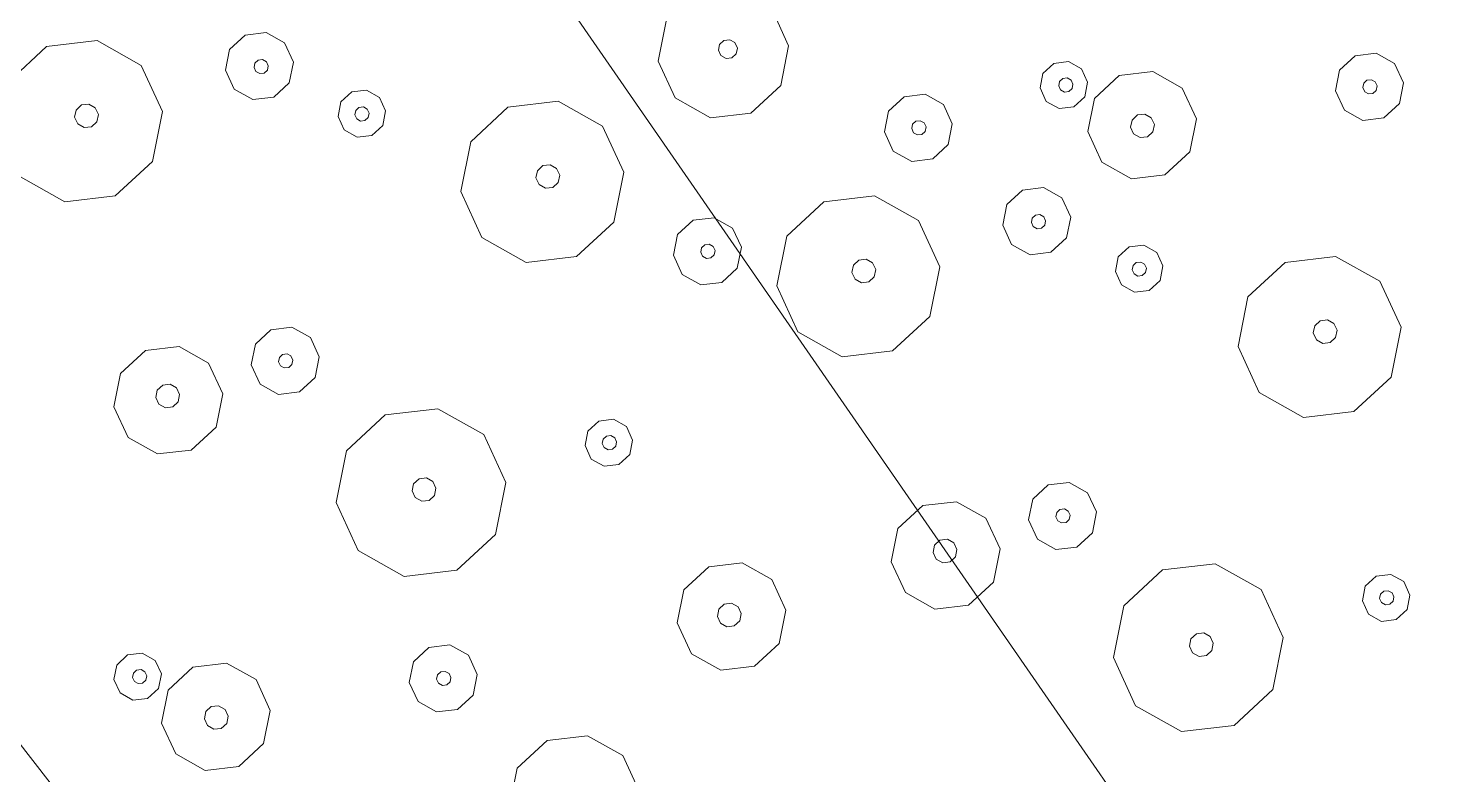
# Model space of a CAD drawing. Header units: metres. Extents: x -2858 to 512, y -1995 to 1252.
# Drawn here: x -560.061 to -556.771, y 402.266 to 404.013 of the extents above; entities that cross this region are included whole.
import ezdxf
from ezdxf.lldxf.tags import DXFTag

# ---------------------------------------------------------------- set-up
doc = ezdxf.new("R2010")
doc.units = ezdxf.units.M
doc.layers.add('Calque commun', color=7, linetype='Continuous')
doc.layers.add('Calque11', color=7, linetype='Continuous')
tags = doc.linetypes.add('HIDDENX2', pattern=[0.75, 0.5, -0.25]).pattern_tags.tags
tags[6:7] = [DXFTag(74, 4), DXFTag(75, 0), DXFTag(340, '0'), DXFTag(46, 1.0), DXFTag(50, 0.0), DXFTag(44, 0.0), DXFTag(45, 0.0)]
tags[4:5] = [DXFTag(74, 4), DXFTag(75, 0), DXFTag(340, '0'), DXFTag(46, 1.0), DXFTag(50, 0.0), DXFTag(44, 0.0), DXFTag(45, 0.0)]

# ---------------------------------------------------------------- blocks, each defined once
blk = doc.blocks.new('toitvillacinqbismi')
at = {"layer": 'Calque commun', "color": 9, "linetype": 'Continuous', "lineweight": -2}
mesh = blk.add_polyface(dxfattribs=at)
corners = [(-2.8069, 24.5933), (-2.8069, 26.4286), (-9.4069, 24.5933), (10.4215, 26.4286), (-2.7879, 33.5933), (17.0215, 33.5933), (17.0215, 24.5933), (-2.7879, 35.4286), (10.412, 33.5933), (10.4215, 24.5933), (10.412, 35.4286), (-9.3974, 33.5933), (17.8815, 39.3192), (17.8815, 45.9286), (8.8815, 45.9286), (8.8815, 39.3192)]
mesh.append_faces([[corners[k] for k in face] for face in [(12, 13, 14, 15)]], dxfattribs={"color": 9})
mesh.append_faces([[corners[k] for k in face] for face in [(3, 4, 1), (5, 3, 6), (11, 1, 4)]], dxfattribs={"vtx0": -1, "vtx1": -1, "color": 9})
mesh.append_faces([[corners[k] for k in face] for face in [(3, 8, 4)]], dxfattribs={"vtx0": -1, "vtx1": -1, "vtx2": -1, "color": 9})
mesh.append_faces([[corners[k] for k in face] for face in [(0, 1, 2)]], dxfattribs={"vtx1": -1, "color": 9})
mesh.append_faces([[corners[k] for k in face] for face in [(7, 4, 8), (11, 2, 1), (5, 8, 3)]], dxfattribs={"vtx1": -1, "vtx2": -1, "color": 9})
mesh.append_faces([[corners[k] for k in face] for face in [(3, 9, 6), (8, 10, 7)]], dxfattribs={"vtx2": -1, "color": 9})
blk = doc.blocks.new('geometrebondepartleger')
at = {"layer": 'Calque11', "color": 7, "linetype": 'Continuous', "lineweight": 9}
blk.add_line((150.3457, 147.4392, 79), (130.1803, 35.9078, 79), dxfattribs=at)
blk = doc.blocks.new('pattern')
at = {"layer": 'Calque commun', "color": 54, "linetype": 'Continuous', "lineweight": 9}
for p, q in [((65.8573, 72.9237), (65.8711, 72.9555)), ((65.8711, 72.9555), (65.9009, 72.9731)), ((65.9009, 72.9731), (65.9353, 72.9698)), ((65.9353, 72.9698), (65.9613, 72.9469)), ((65.9613, 72.9469), (65.9688, 72.9131)), ((65.8648, 72.89), (65.8573, 72.9237)), ((65.8951, 72.9209), (65.8992, 72.9304)), ((65.8973, 72.9107), (65.8951, 72.9209)), ((65.9051, 72.9039), (65.8973, 72.9107)), ((65.8992, 72.9304), (65.9082, 72.9357)), ((65.9082, 72.9357), (65.9185, 72.9347)), ((65.9185, 72.9347), (65.9263, 72.9278)), ((65.9285, 72.9177), (65.9244, 72.9082)), ((65.9263, 72.9278), (65.9285, 72.9177)), ((65.9688, 72.9131), (65.955, 72.8814)), ((65.8908, 72.867), (65.8648, 72.89)), ((65.9155, 72.9029), (65.9051, 72.9039)), ((65.9244, 72.9082), (65.9155, 72.9029)), ((65.955, 72.8814), (65.9252, 72.8638)), ((65.9252, 72.8638), (65.8908, 72.867)), ((66.1428, 72.8011), (66.2492, 72.864)), ((66.2492, 72.864), (66.3723, 72.8523)), ((66.3723, 72.8523), (66.4649, 72.7704)), ((66.0936, 72.6877), (66.1428, 72.8011)), ((66.4649, 72.7704), (66.4918, 72.6498)), ((66.1205, 72.5671), (66.0936, 72.6877)), ((66.2548, 72.672), (66.2617, 72.6879)), ((66.2617, 72.6879), (66.2766, 72.6967)), ((66.2766, 72.6967), (66.2938, 72.695)), ((66.2938, 72.695), (66.3068, 72.6836)), ((66.3068, 72.6836), (66.3106, 72.6667)), ((66.2586, 72.6551), (66.2548, 72.672)), ((66.2716, 72.6437), (66.2586, 72.6551)), ((66.3037, 72.6508), (66.2888, 72.642)), ((66.3106, 72.6667), (66.3037, 72.6508)), ((66.4918, 72.6498), (66.4426, 72.5364)), ((66.2888, 72.642), (66.2716, 72.6437)), ((65.4183, 72.5225), (65.5205, 72.5828)), ((65.5205, 72.5828), (65.6386, 72.5716)), ((65.6386, 72.5716), (65.7276, 72.493)), ((66.2132, 72.4853), (66.1205, 72.5671)), ((65.3711, 72.4136), (65.4183, 72.5225)), ((66.4426, 72.5364), (66.3362, 72.4735)), ((65.7276, 72.493), (65.7534, 72.3772)), ((66.3362, 72.4735), (66.2132, 72.4853)), ((65.5164, 72.3994), (65.5233, 72.4153)), ((65.5233, 72.4153), (65.5382, 72.4241)), ((65.5382, 72.4241), (65.5554, 72.4224)), ((65.5554, 72.4224), (65.5684, 72.411)), ((65.3969, 72.2978), (65.3711, 72.4136)), ((65.5201, 72.3825), (65.5164, 72.3994)), ((65.5331, 72.3711), (65.5201, 72.3825)), ((65.5721, 72.3941), (65.5653, 72.3782)), ((65.5684, 72.411), (65.5721, 72.3941)), ((65.5504, 72.3694), (65.5331, 72.3711)), ((65.5653, 72.3782), (65.5504, 72.3694)), ((65.7534, 72.3772), (65.7062, 72.2683)), ((65.4859, 72.2193), (65.3969, 72.2978)), ((66.2152, 72.2796), (66.2578, 72.3047)), ((66.2578, 72.3047), (66.307, 72.3)), ((66.307, 72.3), (66.344, 72.2673)), ((65.7062, 72.2683), (65.604, 72.208)), ((66.1955, 72.2342), (66.2152, 72.2796)), ((66.344, 72.2673), (66.3548, 72.219)), ((65.604, 72.208), (65.4859, 72.2193)), ((66.2063, 72.186), (66.1955, 72.2342)), ((66.2577, 72.2291), (66.2618, 72.2386)), ((66.26, 72.219), (66.2577, 72.2291)), ((66.2678, 72.2121), (66.26, 72.219)), ((66.2618, 72.2386), (66.2708, 72.2439)), ((66.2708, 72.2439), (66.2811, 72.2429)), ((66.2811, 72.2429), (66.2889, 72.236)), ((66.2912, 72.2259), (66.287, 72.2164)), ((66.2889, 72.236), (66.2912, 72.2259)), ((66.3548, 72.219), (66.3351, 72.1737)), ((66.2433, 72.1532), (66.2063, 72.186)), ((66.2781, 72.2111), (66.2678, 72.2121)), ((66.287, 72.2164), (66.2781, 72.2111)), ((66.4302, 72.1692), (66.4984, 72.2094)), ((66.4984, 72.2094), (66.5771, 72.2019)), ((66.5771, 72.2019), (66.6364, 72.1496)), ((64.9887, 72.1451), (65.0312, 72.1703)), ((65.0312, 72.1703), (65.0805, 72.1656)), ((65.0805, 72.1656), (65.1175, 72.1329)), ((66.2925, 72.1485), (66.2433, 72.1532)), ((66.3351, 72.1737), (66.2925, 72.1485)), ((66.3988, 72.0966), (66.4302, 72.1692)), ((64.969, 72.0998), (64.9887, 72.1451)), ((65.1175, 72.1329), (65.1283, 72.0846)), ((66.6364, 72.1496), (66.6536, 72.0724)), ((64.9797, 72.0515), (64.969, 72.0998)), ((65.0312, 72.0946), (65.0353, 72.1042)), ((65.0334, 72.0845), (65.0312, 72.0946)), ((65.0353, 72.1042), (65.0443, 72.1095)), ((65.0443, 72.1095), (65.0546, 72.1085)), ((65.0546, 72.1085), (65.0624, 72.1016)), ((65.0646, 72.0915), (65.0605, 72.0819)), ((65.0624, 72.1016), (65.0646, 72.0915)), ((66.416, 72.0194), (66.3988, 72.0966)), ((66.4918, 72.0793), (66.4986, 72.0951)), ((66.4986, 72.0951), (66.5135, 72.1039)), ((66.5135, 72.1039), (66.5308, 72.1023)), ((66.5308, 72.1023), (66.5437, 72.0909)), ((66.5437, 72.0909), (66.5475, 72.074)), ((65.0412, 72.0776), (65.0334, 72.0845)), ((65.0516, 72.0767), (65.0412, 72.0776)), ((65.0605, 72.0819), (65.0516, 72.0767)), ((65.1283, 72.0846), (65.1086, 72.0392)), ((66.4955, 72.0624), (66.4918, 72.0793)), ((66.5085, 72.0509), (66.4955, 72.0624)), ((66.5406, 72.0581), (66.5257, 72.0493)), ((66.5475, 72.074), (66.5406, 72.0581)), ((66.6536, 72.0724), (66.6221, 71.9998)), ((65.0168, 72.0188), (64.9797, 72.0515)), ((65.1086, 72.0392), (65.066, 72.0141)), ((65.683, 72.0116), (65.7128, 72.0292)), ((65.7128, 72.0292), (65.7472, 72.0259)), ((65.7472, 72.0259), (65.7732, 72.003)), ((66.5257, 72.0493), (66.5085, 72.0509)), ((65.066, 72.0141), (65.0168, 72.0188)), ((65.6692, 71.9798), (65.683, 72.0116)), ((65.7128, 71.9866), (65.7217, 71.9919)), ((65.7217, 71.9919), (65.7321, 71.9909)), ((65.7321, 71.9909), (65.7398, 71.984)), ((65.7732, 72.003), (65.7807, 71.9692)), ((66.4753, 71.9671), (66.416, 72.0194)), ((66.6221, 71.9998), (66.554, 71.9596)), ((65.6767, 71.946), (65.6692, 71.9798)), ((65.7086, 71.9771), (65.7128, 71.9866)), ((65.7109, 71.9669), (65.7086, 71.9771)), ((65.7187, 71.96), (65.7109, 71.9669)), ((65.729, 71.9591), (65.7187, 71.96)), ((65.738, 71.9643), (65.729, 71.9591)), ((65.7421, 71.9739), (65.738, 71.9643)), ((65.7398, 71.984), (65.7421, 71.9739)), ((65.7807, 71.9692), (65.7669, 71.9374)), ((66.554, 71.9596), (66.4753, 71.9671)), ((65.7027, 71.9231), (65.6767, 71.946)), ((65.7371, 71.9198), (65.7027, 71.9231)), ((65.7669, 71.9374), (65.7371, 71.9198)), ((66.8708, 71.8916), (66.9389, 71.9319)), ((66.9389, 71.9319), (67.0177, 71.9244)), ((67.0177, 71.9244), (67.077, 71.872)), ((66.8393, 71.8191), (66.8708, 71.8916)), ((67.3787, 71.8342), (67.4165, 71.9213)), ((65.3742, 71.8405), (65.4424, 71.8807)), ((65.4424, 71.8807), (65.5211, 71.8732)), ((65.5211, 71.8732), (65.5804, 71.8209)), ((67.077, 71.872), (67.0942, 71.7948)), ((65.3428, 71.7679), (65.3742, 71.8405)), ((66.9467, 71.8191), (66.9616, 71.8279)), ((66.9616, 71.8279), (66.9788, 71.8262)), ((66.9788, 71.8262), (66.9918, 71.8148)), ((67.3993, 71.7415), (67.3787, 71.8342)), ((65.5804, 71.8209), (65.5976, 71.7437)), ((65.742, 71.7749), (65.7845, 71.8)), ((65.7845, 71.8), (65.8338, 71.7953)), ((65.8338, 71.7953), (65.8708, 71.7626)), ((66.8565, 71.7419), (66.8393, 71.8191)), ((66.9398, 71.8032), (66.9467, 71.8191)), ((66.9435, 71.7863), (66.9398, 71.8032)), ((66.9955, 71.7979), (66.9886, 71.782)), ((66.9918, 71.8148), (66.9955, 71.7979)), ((67.0942, 71.7948), (67.0627, 71.7222)), ((65.36, 71.6907), (65.3428, 71.7679)), ((65.443, 71.7602), (65.4499, 71.7761)), ((65.4468, 71.7434), (65.443, 71.7602)), ((65.4499, 71.7761), (65.4648, 71.7849)), ((65.4648, 71.7849), (65.482, 71.7833)), ((65.482, 71.7833), (65.495, 71.7718)), ((65.495, 71.7718), (65.4988, 71.7549)), ((65.7223, 71.7295), (65.742, 71.7749)), ((65.8708, 71.7626), (65.8816, 71.7143)), ((66.9565, 71.7749), (66.9435, 71.7863)), ((66.9737, 71.7732), (66.9565, 71.7749)), ((66.9886, 71.782), (66.9737, 71.7732)), ((65.4597, 71.7319), (65.4468, 71.7434)), ((65.477, 71.7303), (65.4597, 71.7319)), ((65.4919, 71.7391), (65.477, 71.7303)), ((65.4988, 71.7549), (65.4919, 71.7391)), ((65.5976, 71.7437), (65.5661, 71.6711)), ((65.733, 71.6813), (65.7223, 71.7295)), ((65.7832, 71.7273), (65.7873, 71.7368)), ((65.7855, 71.7172), (65.7832, 71.7273)), ((65.7873, 71.7368), (65.7963, 71.7421)), ((65.7963, 71.7421), (65.8066, 71.7411)), ((65.8066, 71.7411), (65.8144, 71.7343)), ((65.8167, 71.7241), (65.8125, 71.7146)), ((65.8144, 71.7343), (65.8167, 71.7241)), ((66.9158, 71.6895), (66.8565, 71.7419)), ((67.4705, 71.6787), (67.3993, 71.7415)), ((65.7932, 71.7103), (65.7855, 71.7172)), ((65.8036, 71.7093), (65.7932, 71.7103)), ((65.8125, 71.7146), (65.8036, 71.7093)), ((65.8816, 71.7143), (65.8619, 71.669)), ((67.0627, 71.7222), (66.9946, 71.682)), ((67.6467, 71.7179), (67.565, 71.6697)), ((65.4193, 71.6384), (65.36, 71.6907)), ((65.5661, 71.6711), (65.498, 71.6309)), ((65.7701, 71.6485), (65.733, 71.6813)), ((65.8619, 71.669), (65.8193, 71.6438)), ((66.0324, 71.6241), (66.1345, 71.6844)), ((66.1345, 71.6844), (66.2527, 71.6732)), ((66.2527, 71.6732), (66.3416, 71.5946)), ((66.9946, 71.682), (66.9158, 71.6895)), ((67.565, 71.6697), (67.4705, 71.6787)), ((65.498, 71.6309), (65.4193, 71.6384)), ((65.8193, 71.6438), (65.7701, 71.6485)), ((65.4668, 71.5623), (65.4806, 71.594)), ((65.4806, 71.594), (65.5104, 71.6116)), ((65.5104, 71.6116), (65.5448, 71.6083)), ((65.5448, 71.6083), (65.5708, 71.5854)), ((65.9851, 71.5152), (66.0324, 71.6241)), ((66.3416, 71.5946), (66.3674, 71.4788)), ((65.4743, 71.5285), (65.4668, 71.5623)), ((65.5024, 71.5619), (65.5066, 71.5714)), ((65.5047, 71.5518), (65.5024, 71.5619)), ((65.5066, 71.5714), (65.5155, 71.5767)), ((65.5155, 71.5767), (65.5259, 71.5757)), ((65.5259, 71.5757), (65.5336, 71.5689)), ((65.5336, 71.5689), (65.5359, 71.5587)), ((65.5708, 71.5854), (65.5783, 71.5517)), ((65.5003, 71.5056), (65.4743, 71.5285)), ((65.5125, 71.5449), (65.5047, 71.5518)), ((65.5228, 71.5439), (65.5125, 71.5449)), ((65.5318, 71.5492), (65.5228, 71.5439)), ((65.5359, 71.5587), (65.5318, 71.5492)), ((65.5783, 71.5517), (65.5645, 71.5199)), ((65.5347, 71.5023), (65.5003, 71.5056)), ((65.5645, 71.5199), (65.5347, 71.5023)), ((66.0109, 71.3994), (65.9851, 71.5152)), ((66.1304, 71.501), (66.1373, 71.5169)), ((66.1342, 71.4841), (66.1304, 71.501)), ((66.1373, 71.5169), (66.1522, 71.5257)), ((66.1522, 71.5257), (66.1694, 71.524)), ((66.1694, 71.524), (66.1824, 71.5126)), ((66.1862, 71.4957), (66.1793, 71.4798)), ((66.1824, 71.5126), (66.1862, 71.4957)), ((66.1472, 71.4727), (66.1342, 71.4841)), ((66.1644, 71.471), (66.1472, 71.4727)), ((66.1793, 71.4798), (66.1644, 71.471)), ((66.3674, 71.4788), (66.3202, 71.3699)), ((67.4643, 71.454), (67.5069, 71.4791)), ((67.5069, 71.4791), (67.5561, 71.4744)), ((67.5561, 71.4744), (67.5932, 71.4417)), ((65.7639, 71.423), (65.8065, 71.4482)), ((65.8065, 71.4482), (65.8557, 71.4435)), ((65.8557, 71.4435), (65.8928, 71.4108)), ((67.4447, 71.4086), (67.4643, 71.454)), ((67.5932, 71.4417), (67.6039, 71.3934)), ((65.7442, 71.3777), (65.7639, 71.423)), ((65.8928, 71.4108), (65.9035, 71.3625)), ((66.0999, 71.3209), (66.0109, 71.3994)), ((67.4554, 71.3603), (67.4447, 71.4086)), ((67.5069, 71.4035), (67.511, 71.413)), ((67.5091, 71.3933), (67.5069, 71.4035)), ((67.511, 71.413), (67.5199, 71.4183)), ((67.5199, 71.4183), (67.5303, 71.4173)), ((67.5303, 71.4173), (67.538, 71.4104)), ((67.5403, 71.4003), (67.5362, 71.3908)), ((67.538, 71.4104), (67.5403, 71.4003)), ((65.755, 71.3294), (65.7442, 71.3777)), ((65.8064, 71.3725), (65.8105, 71.3821)), ((65.8087, 71.3624), (65.8064, 71.3725)), ((65.8165, 71.3555), (65.8087, 71.3624)), ((65.8105, 71.3821), (65.8195, 71.3874)), ((65.8195, 71.3874), (65.8298, 71.3864)), ((65.8298, 71.3864), (65.8376, 71.3795)), ((65.8399, 71.3694), (65.8357, 71.3598)), ((65.8376, 71.3795), (65.8399, 71.3694)), ((65.9035, 71.3625), (65.8838, 71.3171)), ((66.3202, 71.3699), (66.218, 71.3096)), ((66.8136, 71.3591), (66.8434, 71.3767)), ((66.8434, 71.3767), (66.8778, 71.3734)), ((66.8778, 71.3734), (66.9038, 71.3505)), ((67.5169, 71.3865), (67.5091, 71.3933)), ((67.5272, 71.3855), (67.5169, 71.3865)), ((67.5362, 71.3908), (67.5272, 71.3855)), ((67.6039, 71.3934), (67.5843, 71.3481)), ((65.792, 71.2967), (65.755, 71.3294)), ((65.8268, 71.3546), (65.8165, 71.3555)), ((65.8357, 71.3598), (65.8268, 71.3546)), ((66.7998, 71.3274), (66.8136, 71.3591)), ((66.8376, 71.3245), (66.8417, 71.334)), ((66.8417, 71.334), (66.8507, 71.3393)), ((66.8507, 71.3393), (66.861, 71.3383)), ((66.861, 71.3383), (66.8688, 71.3315)), ((66.8688, 71.3315), (66.871, 71.3213)), ((66.9038, 71.3505), (66.9113, 71.3167)), ((67.4925, 71.3276), (67.4554, 71.3603)), ((67.5843, 71.3481), (67.5417, 71.3229)), ((65.8413, 71.292), (65.792, 71.2967)), ((65.8838, 71.3171), (65.8413, 71.292)), ((66.218, 71.3096), (66.0999, 71.3209)), ((66.8073, 71.2936), (66.7998, 71.3274)), ((66.8398, 71.3144), (66.8376, 71.3245)), ((66.8476, 71.3075), (66.8398, 71.3144)), ((66.858, 71.3065), (66.8476, 71.3075)), ((66.8669, 71.3118), (66.858, 71.3065)), ((66.871, 71.3213), (66.8669, 71.3118)), ((66.9113, 71.3167), (66.8975, 71.285)), ((67.5417, 71.3229), (67.4925, 71.3276)), ((66.3082, 71.2481), (66.3508, 71.2732)), ((66.3508, 71.2732), (66.4, 71.2685)), ((66.4, 71.2685), (66.4371, 71.2358)), ((66.8333, 71.2707), (66.8073, 71.2936)), ((66.8677, 71.2674), (66.8333, 71.2707)), ((66.8975, 71.285), (66.8677, 71.2674)), ((67.0853, 71.2048), (67.1917, 71.2676)), ((67.1917, 71.2676), (67.3148, 71.2559)), ((66.2885, 71.2027), (66.3082, 71.2481)), ((66.4371, 71.2358), (66.4478, 71.1875)), ((67.3148, 71.2559), (67.4074, 71.1741)), ((66.2993, 71.1544), (66.2885, 71.2027)), ((66.3507, 71.1976), (66.3549, 71.2071)), ((66.353, 71.1874), (66.3507, 71.1976)), ((66.3549, 71.2071), (66.3638, 71.2124)), ((66.3638, 71.2124), (66.3741, 71.2114)), ((66.3741, 71.2114), (66.3819, 71.2045)), ((66.3819, 71.2045), (66.3842, 71.1944)), ((67.0361, 71.0914), (67.0853, 71.2048)), ((66.3608, 71.1806), (66.353, 71.1874)), ((66.3711, 71.1796), (66.3608, 71.1806)), ((66.3801, 71.1849), (66.3711, 71.1796)), ((66.3842, 71.1944), (66.3801, 71.1849)), ((66.4478, 71.1875), (66.4281, 71.1422)), ((67.4074, 71.1741), (67.4343, 71.0534)), ((67.8499, 71.1493), (67.918, 71.1896)), ((67.918, 71.1896), (67.9968, 71.1821)), ((67.9968, 71.1821), (68.0561, 71.1297)), ((66.3364, 71.1217), (66.2993, 71.1544)), ((66.4281, 71.1422), (66.3856, 71.117)), ((67.8185, 71.0768), (67.8499, 71.1493)), ((66.3856, 71.117), (66.3364, 71.1217)), ((67.2042, 71.0915), (67.2191, 71.1003)), ((67.2191, 71.1003), (67.2363, 71.0987)), ((68.0561, 71.1297), (68.0733, 71.0525)), ((67.063, 70.9707), (67.0361, 71.0914)), ((67.1973, 71.0756), (67.2042, 71.0915)), ((67.2011, 71.0588), (67.1973, 71.0756)), ((67.2363, 71.0987), (67.2493, 71.0872)), ((67.2531, 71.0703), (67.2462, 71.0545)), ((67.2493, 71.0872), (67.2531, 71.0703)), ((67.8356, 70.9995), (67.8185, 71.0768)), ((67.9187, 71.0691), (67.9256, 71.085)), ((67.9224, 71.0522), (67.9187, 71.0691)), ((67.9256, 71.085), (67.9405, 71.0938)), ((67.9405, 71.0938), (67.9577, 71.0921)), ((67.9577, 71.0921), (67.9707, 71.0807)), ((67.9707, 71.0807), (67.9744, 71.0638)), ((65.8833, 71.0161), (65.965, 71.0643)), ((65.965, 71.0643), (66.0595, 71.0553)), ((66.0595, 71.0553), (66.1307, 70.9925)), ((67.2141, 71.0473), (67.2011, 71.0588)), ((67.2313, 71.0457), (67.2141, 71.0473)), ((67.2462, 71.0545), (67.2313, 71.0457)), ((67.4343, 71.0534), (67.3851, 70.94)), ((67.9354, 71.0407), (67.9224, 71.0522)), ((67.9526, 71.0391), (67.9354, 71.0407)), ((67.9675, 71.0479), (67.9526, 71.0391)), ((67.9744, 71.0638), (67.9675, 71.0479)), ((68.0733, 71.0525), (68.0418, 70.9799)), ((65.8455, 70.929), (65.8833, 71.0161)), ((66.1307, 70.9925), (66.1513, 70.8998)), ((66.3608, 70.9261), (66.463, 70.9865)), ((66.463, 70.9865), (66.5811, 70.9752)), ((66.5811, 70.9752), (66.6701, 70.8967)), ((67.1557, 70.8889), (67.063, 70.9707)), ((67.895, 70.9472), (67.8356, 70.9995)), ((68.0418, 70.9799), (67.9737, 70.9397)), ((65.9672, 70.9303), (65.9792, 70.9373)), ((65.9792, 70.9373), (65.9929, 70.936)), ((65.9929, 70.936), (66.0033, 70.9269)), ((67.3851, 70.94), (67.2787, 70.8772)), ((67.9737, 70.9397), (67.895, 70.9472)), ((65.9617, 70.9176), (65.9672, 70.9303)), ((65.9647, 70.9041), (65.9617, 70.9176)), ((65.9751, 70.8949), (65.9647, 70.9041)), ((66.0063, 70.9134), (66.0008, 70.9007)), ((66.0033, 70.9269), (66.0063, 70.9134)), ((66.3136, 70.8173), (66.3608, 70.9261)), ((67.9425, 70.8711), (67.9562, 70.9029)), ((67.9562, 70.9029), (67.986, 70.9205)), ((67.986, 70.9205), (68.0205, 70.9172)), ((68.0205, 70.9172), (68.0464, 70.8943)), ((65.9889, 70.8936), (65.9751, 70.8949)), ((66.0008, 70.9007), (65.9889, 70.8936)), ((66.1513, 70.8998), (66.1136, 70.8128)), ((66.6701, 70.8967), (66.6959, 70.7809)), ((67.2787, 70.8772), (67.1557, 70.8889)), ((67.95, 70.8373), (67.9425, 70.8711)), ((67.9781, 70.8707), (67.9823, 70.8803)), ((67.9804, 70.8606), (67.9781, 70.8707)), ((67.9823, 70.8803), (67.9912, 70.8856)), ((67.9912, 70.8856), (68.0015, 70.8846)), ((68.0015, 70.8846), (68.0093, 70.8777)), ((68.0093, 70.8777), (68.0116, 70.8676)), ((68.0464, 70.8943), (68.054, 70.8605)), ((67.9759, 70.8144), (67.95, 70.8373)), ((67.9882, 70.8537), (67.9804, 70.8606)), ((67.9985, 70.8528), (67.9882, 70.8537)), ((68.0074, 70.858), (67.9985, 70.8528)), ((68.0116, 70.8676), (68.0074, 70.858)), ((68.054, 70.8605), (68.0402, 70.8287)), ((66.1136, 70.8128), (66.0318, 70.7645)), ((66.3394, 70.7014), (66.3136, 70.8173)), ((66.4589, 70.8031), (66.4658, 70.8189)), ((66.4626, 70.7862), (66.4589, 70.8031)), ((66.4658, 70.8189), (66.4807, 70.8277)), ((66.4807, 70.8277), (66.4979, 70.8261)), ((66.4979, 70.8261), (66.5109, 70.8146)), ((66.5109, 70.8146), (66.5146, 70.7977)), ((68.0104, 70.8111), (67.9759, 70.8144)), ((68.0402, 70.8287), (68.0104, 70.8111)), ((66.4756, 70.7747), (66.4626, 70.7862)), ((66.4929, 70.7731), (66.4756, 70.7747)), ((66.5078, 70.7819), (66.4929, 70.7731)), ((66.5146, 70.7977), (66.5078, 70.7819)), ((66.6959, 70.7809), (66.6487, 70.672)), ((67.1577, 70.6832), (67.2003, 70.7084)), ((67.2003, 70.7084), (67.2495, 70.7037)), ((66.4284, 70.6229), (66.3394, 70.7014)), ((66.6487, 70.672), (66.5465, 70.6117)), ((67.138, 70.6379), (67.1577, 70.6832)), ((67.2495, 70.7037), (67.2865, 70.6709)), ((67.2002, 70.6327), (67.2043, 70.6423)), ((67.2043, 70.6423), (67.2133, 70.6475)), ((67.2133, 70.6475), (67.2236, 70.6466)), ((67.2236, 70.6466), (67.2314, 70.6397)), ((67.2314, 70.6397), (67.2337, 70.6295)), ((67.2865, 70.6709), (67.2973, 70.6227)), ((66.5465, 70.6117), (66.4284, 70.6229)), ((67.1488, 70.5896), (67.138, 70.6379)), ((67.2025, 70.6226), (67.2002, 70.6327)), ((67.2103, 70.6157), (67.2025, 70.6226)), ((67.2206, 70.6147), (67.2103, 70.6157)), ((67.2295, 70.62), (67.2206, 70.6147)), ((67.2337, 70.6295), (67.2295, 70.62)), ((67.2973, 70.6227), (67.2776, 70.5773)), ((67.3727, 70.5729), (67.4409, 70.6131)), ((67.4409, 70.6131), (67.5196, 70.6056)), ((67.5196, 70.6056), (67.5789, 70.5532)), ((67.1858, 70.5569), (67.1488, 70.5896)), ((67.2776, 70.5773), (67.235, 70.5522)), ((67.3413, 70.5003), (67.3727, 70.5729)), ((67.235, 70.5522), (67.1858, 70.5569)), ((67.5789, 70.5532), (67.5961, 70.476)), ((67.4411, 70.4988), (67.456, 70.5076)), ((67.456, 70.5076), (67.4733, 70.5059)), ((67.3585, 70.4231), (67.3413, 70.5003)), ((67.4343, 70.4829), (67.4411, 70.4988)), ((67.438, 70.466), (67.4343, 70.4829)), ((67.4733, 70.5059), (67.4862, 70.4945)), ((67.49, 70.4776), (67.4831, 70.4617)), ((67.4862, 70.4945), (67.49, 70.4776)), ((67.5961, 70.476), (67.5646, 70.4034)), ((67.451, 70.4546), (67.438, 70.466)), ((67.4682, 70.4529), (67.451, 70.4546)), ((67.4831, 70.4617), (67.4682, 70.4529)), ((66.6117, 70.3834), (66.6255, 70.4152)), ((66.6255, 70.4152), (66.6553, 70.4328)), ((66.6553, 70.4328), (66.6897, 70.4295)), ((66.6897, 70.4295), (66.7157, 70.4066)), ((67.4178, 70.3707), (67.3585, 70.4231)), ((66.6192, 70.3497), (66.6117, 70.3834)), ((66.6511, 70.3807), (66.6553, 70.3902)), ((66.6534, 70.3706), (66.6511, 70.3807)), ((66.6553, 70.3902), (66.6642, 70.3955)), ((66.6642, 70.3955), (66.6746, 70.3945)), ((66.6746, 70.3945), (66.6823, 70.3876)), ((66.6846, 70.3775), (66.6805, 70.368)), ((66.6823, 70.3876), (66.6846, 70.3775)), ((66.7157, 70.4066), (66.7232, 70.3728)), ((67.5646, 70.4034), (67.4965, 70.3632)), ((66.6452, 70.3268), (66.6192, 70.3497)), ((66.6612, 70.3637), (66.6534, 70.3706)), ((66.6715, 70.3627), (66.6612, 70.3637)), ((66.6805, 70.368), (66.6715, 70.3627)), ((66.7232, 70.3728), (66.7094, 70.3411)), ((67.4965, 70.3632), (67.4178, 70.3707)), ((66.6796, 70.3235), (66.6452, 70.3268)), ((66.7094, 70.3411), (66.6796, 70.3235)), ((66.6648, 70.1332), (66.6845, 70.1785)), ((66.6845, 70.1785), (66.727, 70.2037)), ((66.727, 70.2037), (66.7763, 70.199)), ((66.7763, 70.199), (66.8133, 70.1662)), ((66.7298, 70.1405), (66.7388, 70.1458)), ((66.7388, 70.1458), (66.7491, 70.1448)), ((66.7491, 70.1448), (66.7569, 70.1379)), ((66.8133, 70.1662), (66.8241, 70.118)), ((66.6756, 70.0849), (66.6648, 70.1332)), ((66.7257, 70.131), (66.7298, 70.1405)), ((66.728, 70.1208), (66.7257, 70.131)), ((66.7357, 70.114), (66.728, 70.1208)), ((66.7461, 70.113), (66.7357, 70.114)), ((66.755, 70.1182), (66.7461, 70.113)), ((66.7591, 70.1278), (66.755, 70.1182)), ((66.7569, 70.1379), (66.7591, 70.1278)), ((66.8241, 70.118), (66.8044, 70.0726)), ((66.7126, 70.0522), (66.6756, 70.0849)), ((66.9749, 70.0277), (67.077, 70.0881)), ((67.077, 70.0881), (67.1952, 70.0768)), ((66.7618, 70.0475), (66.7126, 70.0522)), ((66.8044, 70.0726), (66.7618, 70.0475)), ((67.1952, 70.0768), (67.2841, 69.9983)), ((66.9276, 69.9189), (66.9749, 70.0277)), ((67.2841, 69.9983), (67.3099, 69.8824)), ((66.9534, 69.803), (66.9276, 69.9189)), ((67.0729, 69.9046), (67.0798, 69.9205)), ((67.0798, 69.9205), (67.0947, 69.9293)), ((67.0947, 69.9293), (67.1119, 69.9277)), ((67.1119, 69.9277), (67.1249, 69.9162)), ((67.1249, 69.9162), (67.1287, 69.8993)), ((67.0767, 69.8877), (67.0729, 69.9046)), ((67.0897, 69.8763), (67.0767, 69.8877)), ((67.1218, 69.8835), (67.1069, 69.8747)), ((67.1287, 69.8993), (67.1218, 69.8835)), ((67.1069, 69.8747), (67.0897, 69.8763)), ((67.0424, 69.7245), (66.9534, 69.803)), ((67.1605, 69.7132), (67.0424, 69.7245))]:
    blk.add_line(p, q, dxfattribs=at)
at = {"layer": 'Calque commun', "color": 7, "linetype": 'Continuous', "lineweight": 9}
mesh = blk.add_polyface(dxfattribs=at)
corners = [(70.8497, 113.5412), (53.8349, 19.1692), (74.7282, 106.3237), (76.0435, 113.5984), (74.769, 106.1763), (58.8077, 18.2701), (114.1703, 105.207), (114.1703, 98.5387)]
mesh.append_faces([[corners[k] for k in face] for face in [(3, 4, 6)]], dxfattribs={"vtx0": -1, "vtx1": -1, "color": 7})
mesh.append_faces([[corners[k] for k in face] for face in [(3, 2, 4)]], dxfattribs={"vtx0": -1, "vtx2": -1, "color": 7})
mesh.append_faces([[corners[k] for k in face] for face in [(5, 2, 1)]], dxfattribs={"vtx1": -1, "color": 7})
mesh.append_faces([[corners[k] for k in face] for face in [(0, 1, 2), (3, 0, 2)]], dxfattribs={"vtx1": -1, "vtx2": -1, "color": 7})
mesh.append_faces([[corners[k] for k in face] for face in [(4, 7, 6)]], dxfattribs={"vtx2": -1, "color": 7})

msp = doc.modelspace()

# ---------------------------------------------------------------- linework, layer by layer
at = {"layer": 'Calque commun', "color": 3, "linetype": 'HIDDENX2', "lineweight": 18, "extrusion": (0, 0, -1)}
msp.add_arc((494.5277, 544.1418), 162.6468, 258.823451, 321.396966, dxfattribs=at)
msp.add_arc((494.5277, 544.1418), 162.6468, 258.823451, 321.396966, dxfattribs=at)
msp.add_arc((494.5277, 544.1418), 162.6468, 258.823451, 321.396966, dxfattribs=at)

# ---------------------------------------------------------------- block references
at = {"layer": 'Calque commun', "color": 0, "linetype": 'ByBlock', "lineweight": -2, "rotation": 228.1617603435354}
for name, p in [('geometrebondepartleger', (-528.8356, 560.3039)), ('pattern', (-567.2453, 500.4263))]:
    msp.add_blockref(name, p, dxfattribs=at)
at = {"layer": 'Calque commun', "color": 0, "linetype": 'ByBlock', "lineweight": 9, "rotation": 217.7683001003761}
msp.add_blockref('toitvillacinqbismi', (-562.392, 450.7656), dxfattribs=at)

doc.saveas('drawing.dxf')
